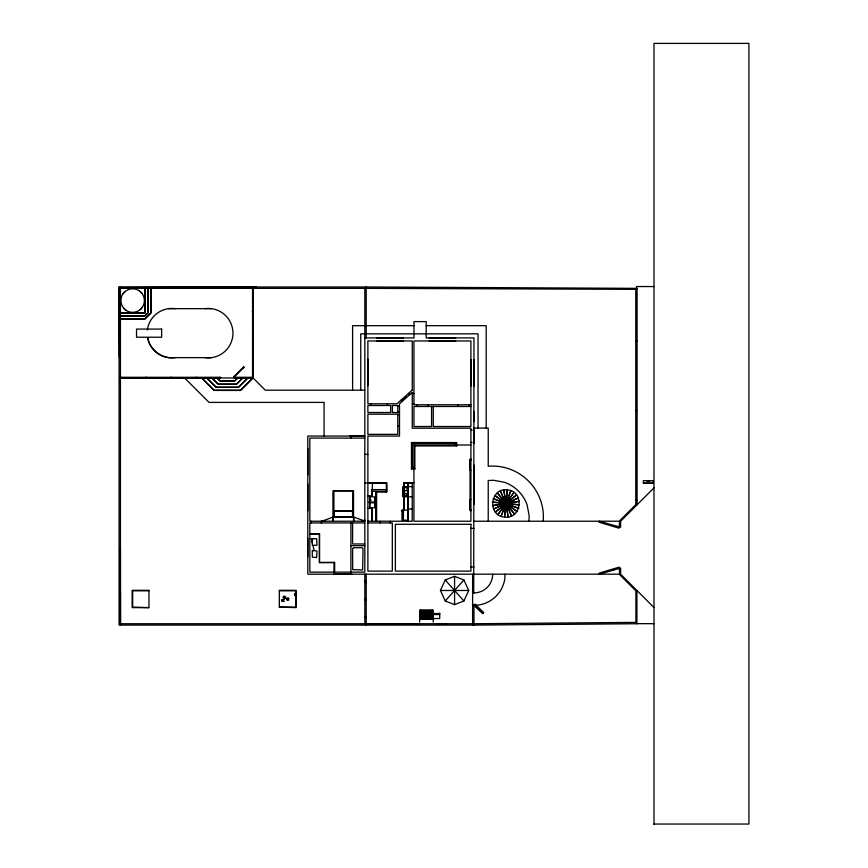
<?xml version="1.0" encoding="UTF-8"?>
<svg xmlns="http://www.w3.org/2000/svg" width="868" height="868" viewBox="0 0 868 868"><rect width="100%" height="100%" fill="white"/><g stroke="black" fill="none" stroke-linecap="round" stroke-linejoin="round"><path stroke-width="1.3" d="M472.615 623.745L120.468 623.745L120.446 591.911M419.982 611.962L419.982 610.963L432.926 610.963L432.926 611.962L419.982 611.962L419.982 609.922L432.926 609.922L432.926 611.962M528.959 521.223L529.165 515.722L527.126 504.926A36.836 36.836 0 0 0 504.525 482.326L493.729 480.286L488.228 480.492L488.228 521.223M294.86 594.591L296.552 593.549M296.552 593.831L295.359 593.495A1.107 0.846 -90 0 0 295.228 595.665M421.783 612.884L421.045 612.721L421.034 618.819M374.64 501.834L369.92 502.333M431.212 618.819L431.515 612.515L431.895 618.819M296.248 595.318L295.445 595.698M364.571 521.223L361.891 520.984L364.831 520.974L365.092 520.214M367.88 496.171L372.166 496.127L371.96 489.845M371.96 514.713L372.166 508.431L367.88 508.388M372.166 514.898L372.166 521.18L371.96 514.898M408.155 491.581L407.938 483.248L408.155 502.789M404.076 502.789L404.076 496.821M407.938 502.789L408.155 491.798M404.076 508.963L404.076 502.995M408.155 515.006L408.155 502.995M407.938 515.223L407.938 521.18L408.155 515.223M440.434 590.479L445.241 579.965L454.572 576.33L463.903 579.965L468.72 590.479L463.903 600.992L454.572 604.627L445.241 600.992L440.434 590.479L468.72 590.479M411.465 468.991L412.398 467.288L412.398 443.483L411.465 442.55L411.465 468.991L414.861 468.991L414.861 445.946L413.928 445.013L413.928 467.288L414.861 468.991M294.946 594.059L295.153 595.253L296.552 595.361M412.224 486.601L403.316 486.601L402.676 487.621L402.676 495.769L403.316 496.778L412.224 496.778M445.241 600.992L463.903 579.965M473.971 605.105L482.814 613.535L483.726 612.537L475.002 604.193L472.615 605.105M123.115 293.644L125.231 291.42M140.052 309.713L142.168 307.489M120.424 315.844L144.869 315.844L147.918 312.784L147.918 288.35M120.424 316.093L144.869 316.093L148.178 312.784L148.178 288.35M120.424 318.892L144.869 318.892L150.978 312.784L150.978 288.35M120.424 319.153L144.869 319.153L151.227 312.784L151.227 288.35M234.262 376.441L243.376 367.316M234.501 376.679L243.626 367.555M217.174 377.971L220.233 381.019L234.49 381.019L237.539 377.971M216.924 377.971L220.233 381.28L234.49 381.28L237.799 377.971M212.085 377.971L218.194 384.079L236.53 384.079L242.639 377.971M211.825 377.971L218.194 384.329L236.53 384.329L242.888 377.971M206.985 377.971L216.154 387.128L238.559 387.128L247.727 377.971M206.736 377.971L216.154 387.388L238.559 387.388L247.988 377.971M201.897 377.971L214.125 390.188L240.599 390.188L252.816 377.971M201.647 377.971L214.125 390.437L240.599 390.437L253.076 377.971L253.076 288.35M319.511 533.809L309.833 533.722M352.538 511.122L333.833 510.785L334.169 516.894M386.64 482.912L386.64 491.82L386.64 482.912L364.831 482.912M370.267 500.586L371.103 500.228L368.976 502.355M319.587 533.722L319.587 562.345M334.527 572.142L334.527 562.345L334.44 572.142M365.168 582.33L366.188 582.667L364.831 581.31L366.188 581.31L365.168 581.658M365.168 599.3L364.831 600.32L366.188 600.32L366.188 598.963L364.831 598.963L365.84 599.3M365.168 617.636L366.188 617.973L364.831 616.616L366.188 616.616L365.168 616.953M635.897 504.503L636.917 504.926L636.917 288.35L635.897 289.359L635.897 504.503L619.6 520.8L619.112 528.2L598.942 522.2L599.235 521.223L620.62 527.277L620.62 521.223L653.984 487.859M401.526 400.853L406.267 396.6M403.316 487.274L403.316 496.105M412.398 443.483L454.962 443.483L456.655 442.55L456.655 445.946L414.861 445.946M321.887 521.223L332.911 517.154L353.797 517.154L364.831 520.974M612.363 570.243L613.34 569.95M473.971 623.745L635.897 622.389L635.897 590.902L619.6 574.605L619.307 567.097L599.235 573.119L599.235 574.182L620.62 568.073L620.62 574.182L653.984 607.546M636.917 288.35L366.188 286.983L119.068 286.983L119.068 625.101L473.971 625.101L636.917 623.745L636.917 590.479M324.827 521.201L321.377 521.223L321.377 522.927M119.068 287.536L256.201 286.983L256.201 288.35L256.201 286.983M421.783 613.112L431.418 613.242M643.329 483.205L652.79 483.194L652.79 480.633L643.329 480.633L643.329 483.205L652.79 483.194M653.984 286.548L636.526 286.548L636.526 505.317M120.424 288.35L364.831 288.35L364.831 521.223L309.833 521.223L309.833 438.101L364.831 438.101M253.076 289.022L252.393 288.35M168.652 308.672L211.456 308.672M252.393 311.091L253.076 311.091M253.076 311.428L252.393 311.428L253.076 312.111M120.424 312.784L145.119 312.784M120.424 313.044L145.119 313.044L145.119 288.35M364.831 325.684L352.603 325.684L352.603 390.188M366.188 325.684L413.96 325.684M426.188 325.684L486.189 325.684L486.189 428.065M253.076 332.477L252.393 333.16L253.076 333.16M364.831 333.833L360.752 333.833L360.752 390.188M366.188 333.833L478.04 333.833L478.04 428.065M364.831 337.912L414.003 337.912L413.96 321.616L426.188 321.616L426.188 337.912L473.971 337.912L473.711 592.866M635.897 341.059L636.917 341.059M253.076 354.882L252.393 354.882L253.076 355.565M211.434 357.638L168.652 357.638C158.367 356.173 149.404 347.97 147.723 337.619M367.88 359.146L367.88 385.631M470.912 359.634L470.912 386.119M473.971 359.634L473.971 386.119M120.424 377.287L220.57 377.287L220.57 377.971M253.076 377.287L234.154 377.287L234.143 376.321L234.154 377.971M121.108 377.797L196.125 377.797M196.808 377.797L219.886 377.797M234.827 377.797L252.393 377.797M120.424 377.971L253.076 377.971L265.293 390.188L364.831 390.188M412.267 393.475L413.96 393.475M412.267 403.663L413.96 403.663M470.912 404.781L413.96 404.781L413.96 340.961L470.912 340.961L470.912 426.514L433.273 426.514L433.273 406.484M397.794 405.953L399.497 405.953M470.912 406.484L413.96 406.484L413.96 426.514L431.58 426.514L431.58 406.484M635.897 410.575L636.917 410.575M473.971 411.399L473.971 421.588M397.794 412.061L399.497 412.061M397.794 414.557L399.497 414.557M397.794 426.296L399.497 426.296M473.971 428.065L488.228 428.065L488.228 466.235A50.984 50.984 0 0 1 543.216 521.223M473.971 429.139L473.971 443.57M470.912 430.246L472.105 430.246M473.461 430.246L474.221 430.246M364.831 436.061L307.793 436.061L307.793 574.182L619.6 574.182M411.465 442.55L456.655 442.55M470.912 442.463L472.105 442.463M413.928 445.013L454.962 445.013L456.655 445.946M455.559 445.013L470.912 445.013M307.793 448.496L307.793 474.97M364.831 454.387L367.88 454.387M470.912 459.096L470.065 459.096L470.065 510.699L470.912 510.699M470.065 460.04L470.912 460.04M470.912 460.116L470.228 460.116L470.228 470.304L470.912 470.304M473.971 465.215L473.971 504.59M412.398 467.288L413.928 467.288M646.725 481.1L649.741 481.1M413.928 482.738L412.224 482.738L412.224 521.223L367.88 521.223M403.653 486.601L403.653 482.944L412.224 482.944M379.066 483.335L368.433 483.118M379.273 483.118L386.336 483.118L386.51 491.689L376.408 491.689L376.408 521.223M403.653 482.944L412.224 483.205M367.88 483.335L386.379 483.335L385.826 483.118M307.793 484.311L307.793 510.829M408.557 486.731L403.501 486.731L403.522 496.659M371.96 489.628L386.379 489.628M371.374 491.31L386.379 491.31M385.446 491.516L386.314 491.516M352.603 491.603L353.287 491.603M376.408 491.689L386.64 491.82M369.746 496.55L374.651 496.952L374.64 507.758L369.746 507.943M470.912 499.501L470.228 499.501L470.228 509.679M635.897 500.228L636.917 500.228M369.92 502.724L374.651 502.854M369.703 508.236L369.92 496.171M407.938 508.963L412.224 509.006M470.228 509.549L470.912 509.549M470.065 509.766L470.912 509.679M408.73 510.026L402.036 510.026L402.036 520.203L408.437 520.203M402.036 510.536L401.407 510.536L402.036 510.872M333.833 511.122L352.885 511.122M333.171 516.894L353.536 516.894M321.887 520.974L324.827 520.974M473.971 521.223L619.6 521.223M367.88 522.927L392.325 522.927L392.325 571.133L367.88 571.133L367.88 436.061L399.497 436.061L399.497 403.804L412.267 392.347L412.267 428.206L470.912 428.206L470.912 521.223L413.928 521.223L413.928 467.917M470.912 528.352L473.971 528.352M309.833 533.994L319.337 533.994L319.337 562.638L334.278 562.638L334.278 572.142M307.793 538.366L307.793 556.703M364.831 543.976L352.603 543.976L352.603 522.927M350.911 545.668L364.831 545.668M312.252 550.486L316.994 550.963L316.614 557.56L312.339 557.18L312.252 551.223L313.272 550.486M319.511 562.431L334.527 562.345M470.912 567.054L473.971 567.054M148.96 590.815L132.663 590.815L132.674 607.112L148.971 607.622L132.153 607.622L132.153 590.305L148.96 590.305L148.96 607.112M279.333 590.815L295.619 590.815L295.619 607.112L279.333 607.112L279.333 590.305L296.129 590.305L296.129 607.622L279.333 607.112M472.615 592.866L473.971 592.866M365.168 599.983L365.84 599.983M472.615 605.083L478.084 605.105A31.194 31.194 0 0 0 504.894 578.207L504.894 574.182M419.982 610.92L432.926 610.92M419.678 622.128L419.678 612.613L433.251 612.7M419.678 612.624L433.251 612.624L433.251 622.128M419.678 612.873L433.251 612.873M419.678 613.253L433.251 613.253M419.678 613.611L439.707 613.535M419.678 613.85L433.251 613.85M433.251 614.555L439.707 614.555M419.678 618.081L433.251 618.059M433.251 618.548L439.707 618.526L439.707 613.123M419.678 618.841L433.251 618.819M419.678 619.036L433.251 618.992M636.526 623.669L653.984 623.669M366.188 623.745L418.528 623.756M437.233 623.766L447.129 623.766M653.984 824.047L748.932 824.047L748.932 43.4L653.984 43.4L653.984 824.6M366.188 288.35L635.897 289.359M313.272 538.583L312.252 539.321L312.339 545.256L316.994 545.256L316.614 538.67L311.124 538.583L312.252 542.934M139.564 291.04L141.799 293.156M123.495 307.977L125.73 310.093A11.751 11.751 0 0 0 144.338 301.793A11.751 11.751 0 0 0 127.856 289.825A11.751 11.751 0 0 0 125.741 310.071M482.814 613.535L473.971 605.083L473.971 625.101M184.613 377.971L209.058 402.405L324.089 402.405L324.089 436.061M408.535 393.421L409.674 394.68M400.962 400.213L402.09 401.483M445.241 579.965L463.903 600.992M312.968 545.722L314.194 550.486M119.068 286.983L119.35 357.291M120.424 547.317L120.468 623.745M472.615 574.182L472.615 625.101M468.894 404.781L468.894 406.484M458.033 404.781L458.033 406.484M455.678 337.912L429.204 337.912M455.678 340.961L429.204 340.961M454.962 443.483L454.962 445.013M454.572 576.33L454.572 604.627M432.915 612.873L432.915 618.819M432.589 609.922L432.557 612.689M432.579 612.873L432.579 618.819M432.329 609.922L432.329 612.613M432.231 612.873L432.231 618.819M431.559 612.873L431.559 618.819M430.875 612.873L430.875 618.819M430.539 612.873L430.539 618.819M430.202 612.873L430.202 618.819M429.855 612.873L429.855 618.819M429.519 612.873L429.519 618.819M429.183 612.873L429.183 618.819M428.835 612.873L428.835 618.819M428.499 612.873L428.499 618.819M428.206 404.781L428.206 406.484M428.163 612.873L428.163 618.819M427.815 612.873L427.815 618.819M427.479 612.873L427.479 618.819M427.143 612.873L427.143 618.819M426.806 612.873L426.806 618.819M426.459 612.873L426.459 618.819M426.123 612.873L426.123 618.819M425.787 612.873L425.787 618.819M425.439 612.873L425.439 618.819M425.103 612.873L425.103 618.819M424.767 612.873L424.767 618.819M424.43 612.873L424.43 618.819M424.083 612.873L424.083 618.819M423.747 612.873L423.747 618.819M423.41 612.873L423.41 618.819M423.063 612.873L423.063 618.819M422.727 612.873L422.727 618.819M422.39 612.873L422.39 618.819M422.054 612.873L422.054 618.819M421.707 612.873L421.707 618.819M421.371 612.873L421.371 618.819M420.579 609.922L420.579 612.624M420.687 612.873L420.687 618.819M420.329 609.922L420.329 612.624M420.351 612.873L420.351 618.819M420.014 612.873L420.014 618.819M417.334 404.781L417.334 406.484M408.155 483.205L408.155 521.223M407.938 502.995L407.938 515.006M404.076 483.205L404.076 510.026M403.783 483.075L403.783 486.601M403.826 496.778L403.826 510.026M403.403 510.026L403.403 520.203M403.316 337.912L376.831 337.912M403.316 340.961L376.831 340.961M403.316 486.601L403.316 496.778M403.143 510.026L403.143 520.203M390.285 521.223L390.285 522.927M387.421 403.804L387.421 405.508M380.097 521.223L380.097 522.927M376.538 491.82L376.538 521.223M376.028 491.31L376.028 521.223M372.502 483.118L371.96 496.171M372.166 489.845L372.166 496.127M372.166 508.431L372.166 514.713M371.96 508.388L371.96 521.223M371.124 403.804L371.124 405.508M369.703 496.171L369.703 508.561M366.188 286.983L366.188 337.912M366.188 574.182L366.188 625.101M365.84 581.658L365.84 582.33M365.84 616.953L365.84 617.636M364.831 574.182L364.831 623.745M364.484 436.061L349.554 436.061M353.797 517.154L353.797 521.223M353.536 521.223L353.536 490.67L333.171 490.67L333.171 521.223M353.287 516.894L353.287 490.93L333.421 490.93L333.421 516.894M352.885 490.93L352.885 516.894M352.538 510.785L352.538 516.894M351.931 574.182L333.594 574.182M350.911 435.801L350.911 438.101M350.911 522.927L350.911 572.142M333.833 490.93L333.833 516.894M332.911 517.154L332.911 521.223M311.189 521.223L311.189 522.927M252.903 289.022L252.903 377.287M252.566 289.022L252.566 377.287M252.393 377.287L252.393 377.971M234.827 377.287L234.827 377.971M219.886 377.287L219.886 377.971M218.194 377.971L218.194 378.98M196.808 377.287L196.808 377.971M196.125 377.287L196.125 377.971M171.68 377.287L171.68 377.971M171.007 377.287L171.007 377.971M146.562 377.287L146.562 377.971M145.889 377.287L145.889 377.971M144.869 288.35L144.869 312.784M121.108 377.287L121.108 377.971M120.424 286.983L120.424 625.101M492.677 574.193A18.705 18.705 0 0 1 473.971 592.898M175.108 357.659A24.716 24.716 0 0 1 147.571 337.652M147.365 329.927A24.716 24.716 0 0 1 175.097 308.65M205 308.65A24.716 24.716 0 0 1 232.939 333.16A24.716 24.716 0 0 1 204.989 357.659M408.481 489.823A1.128 1.128 0 0 1 408.481 487.87M408.286 495.671A1.617 1.617 0 0 1 408.286 492.557M352.614 548.587L352.701 569.636L362.65 570.016L363.052 548.337L362.238 547.708L353.623 547.708L352.614 548.587M505.903 503.7L504.568 517.057C521.918 519.509 524.847 491.06 507.357 489.921C489.997 487.48 487.067 515.928 504.568 517.057L506.163 503.44L519.52 504.883L506.163 503.548L514.561 514.073L505.773 503.603L497.972 514.54L505.903 503.7L501.096 516.232L505.903 503.7M507.357 489.921L506.011 503.288L519.422 501.324L506.163 503.44L516.536 494.89L506.109 503.342L513.954 492.438L505.751 503.44L494.912 495.498L505.805 503.342L497.353 492.916L505.903 503.288L503.798 490.029L506.066 503.31L510.818 490.745L506.011 503.288L507.357 489.921M281.709 600.146L281.677 600.428A1.107 1.107 0 0 0 282.784 601.535L284.216 601.155L282.393 601.09L282.122 600.048L284.194 599.354L281.709 600.146M283.489 597.086C283.25 598.822 288.046 597.531 284.227 598.388A1.107 1.107 0 0 1 283.12 597.293A1.107 1.107 0 0 1 284.227 596.186L285.659 596.566L283.489 597.086M286.82 598.855C286.614 600.526 291.366 599.376 287.558 600.157A1.107 1.107 0 0 1 286.451 599.05A1.107 1.107 0 0 1 287.558 597.943L288.99 598.323L286.82 598.855M243.745 366.719L243.745 367.674L243.745 366.719M412.267 390.068L396.958 403.804L367.88 403.804L367.88 340.961L412.267 340.961L412.267 390.068M505.773 503.603L495.378 512.098L505.805 503.646L493.219 498.633L505.751 503.44L492.492 505.653L505.751 503.548L493.512 509.071L505.773 503.603M518.402 497.917L506.163 503.44L518.402 497.917M506.066 503.679L508.127 516.959L506.011 503.7L511.534 515.939L506.066 503.679M161.654 329.081L136.526 329.081L136.526 337.229L161.654 337.229L161.654 329.081M390.665 405.508L367.88 405.508L367.88 412.506L390.665 412.506L390.665 405.508M397.794 405.508L392.369 405.508L392.369 412.506L397.794 412.506L397.794 405.508M397.794 414.21L367.88 414.21L367.88 434.358L397.794 434.358L397.794 414.21M364.831 522.927L309.833 522.927L309.833 572.142L364.831 572.142L364.831 522.927M470.912 524.283L395.374 524.283L395.374 571.133L470.912 571.133L470.912 524.283M505.751 503.44L492.395 502.095L505.751 503.494M518.706 508.355L506.142 503.603L517.013 511.48L506.142 503.603L518.706 508.355M505.903 503.288L500.38 491.049L505.849 503.31M404.759 490.67A1.617 1.617 0 0 0 407.179 489.27A1.617 1.617 0 0 0 404.759 487.87A1.617 1.617 0 0 0 404.759 490.67M404.998 495.509A1.128 1.128 0 0 0 406.691 494.532A1.128 1.128 0 0 0 404.998 493.556A1.128 1.128 0 0 0 404.998 495.509"/></g></svg>
